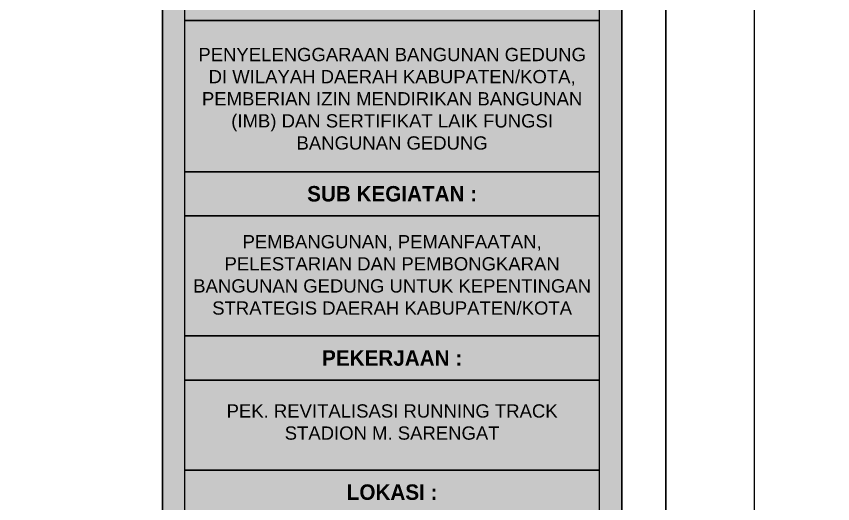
# Model space of a CAD drawing. Header units: centimetres. Extents: x -292707 to 138715, y -53922 to 66277.
# Drawn here: x 27504.2 to 27920.2, y -12238.7 to -11990.7 of the extents above; entities that cross this region are included whole.
import ezdxf
from ezdxf.xclip import XClip

# ---------------------------------------------------------------- set-up
doc = ezdxf.new("R2010")
doc.units = ezdxf.units.CM
doc.header["$XCLIPFRAME"] = 0
for name, color, linetype in [('A-ALINE-1', 91, 'Continuous'), ('A-ALINE-2', 101, 'Continuous'), ('A-ALINE-4', 113, 'Continuous'), ('A-TEXT', 254, 'Continuous')]:
    doc.layers.add(name, color=color, linetype=linetype)
doc.layers.add('A-FILL-1', color=250, linetype='Continuous', lineweight=0, true_color=0x333333)
doc.layers.add('A-FILL-4', color=9, linetype='Continuous', lineweight=0, true_color=0x808080)
doc.layers.add('A-SWING AREA', color=7, linetype='Continuous', lineweight=0, true_color=0xf7f7f7, transparency=0.2)
doc.styles.add('Scale 170', font='GOTHICB.TTF', dxfattribs={"height": 50})

# ---------------------------------------------------------------- blocks, each defined once
blk = doc.blocks.new('hgfhgfh')
at = {"layer": 'A-ALINE-2', "ltscale": 0.14}
blk.add_arc((48104.3, -28947.44), 4890.17, 273.02311, 87.03654, dxfattribs=at)
at = {"layer": 'A-FILL-4', "ltscale": 0.14}
for radius, start, end in [(4890.17, 273.02311, 87.03654), (4885.17, 273.02465, 87.03502), (4763.17, 273.06315, 86.99728), (4758.17, 273.06476, 86.9957), (4636.17, 273.10483, 86.95642), (4631.17, 273.10651, 86.95478), (4509.17, 273.14826, 86.91385), (4504.17, 273.15001, 86.91213), (4382.17, 273.19357, 86.86944), (4377.17, 273.19539, 86.86765)]:
    blk.add_arc((48104.3, -28947.44), radius, start, end, dxfattribs=at)
blk = doc.blocks.new('jhgkjhkjhkjh')
at = {"layer": 'A-SWING AREA', "transparency": 33554457}
h = blk.add_hatch(color=256, dxfattribs=at)
h.dxf.hatch_style = 1
h.paths.add_polyline_path([(-933.611, 931.53), (-881.611, 931.53), (-881.611, 1218.53), (-933.611, 1218.53)])
at = {"layer": 'A-ALINE-1', "ltscale": 0.25}
blk.add_lwpolyline([(-933.611, 931.53), (-881.611, 931.53), (-881.611, 1218.53), (-933.611, 1218.53)], close=True, dxfattribs=at)
at = {"layer": 'A-ALINE-4', "ltscale": 0.25}
for points in [[(-931.111, 1152.28), (-884.111, 1152.28)], [(-931.111, 1135.185), (-884.111, 1135.185)], [(-931.111, 1130.185), (-884.111, 1130.185)], [(-931.111, 1116.612), (-884.111, 1116.612)], [(-931.111, 1111.612), (-884.111, 1111.612)], [(-931.111, 1101.435), (-884.111, 1101.435)]]:
    blk.add_lwpolyline(points, dxfattribs=at)
at = {"layer": 'A-FILL-1', "ltscale": 0.25}
blk.add_lwpolyline([(-1286.611, 931.53), (-933.611, 931.53), (-933.611, 1218.53), (-1286.611, 1218.53)], close=True, dxfattribs=at)
at = {"layer": 'A-FILL-1'}
blk.add_lwpolyline([(-931.111, 934.03), (-884.111, 934.03), (-884.111, 1216.03), (-931.111, 1216.03)], close=True, dxfattribs=at)
at = {"layer": 'Defpoints'}
blk.add_lwpolyline([(-1296.611, 926.53), (-876.611, 926.53), (-876.611, 1223.53), (-1296.611, 1223.53)], close=True, dxfattribs=at)
at = {"layer": 'A-TEXT', "ltscale": 0.25, "attachment_point": 5, "style": 'Scale 170'}
for s, width, insert, char_height in [('{\\fArial|b0|i0|c0|p34;PENYELENGGARAAN BANGUNAN GEDUNG DI WILAYAH DAERAH KABUPATEN/KOTA, PEMBERIAN IZIN MENDIRIKAN BANGUNAN (IMB) DAN SERTIFIKAT LAIK FUNGSI BANGUNAN GEDUNG}', 45.46786, (-907.611, 1143.434), 1.5), ('SUB KEGIATAN :', 47, (-907.611, 1132.685), 1.75), ('{\\fArial|b0|i0|c0|p34;PEMBANGUNAN, PEMANFAATAN, PELESTARIAN DAN PEMBONGKARAN BANGUNAN GEDUNG UNTUK KEPENTINGAN STRATEGIS DAERAH KABUPATEN/KOTA}', 47, (-907.611, 1123.513), 1.5), ('PEKERJAAN :', 47, (-907.611, 1114.112), 1.75), ('{\\fArial|b0|i0|c0|p34;PEK.^IREVITALISASI RUNNING TRACK STADION M. SARENGAT}', 47, (-907.611, 1106.868), 1.5), ('{\\fCentury Gothic|b1|i0|c0|p34;LOKASI :}', 47, (-907.611, 1098.935), 1.75)]:
    blk.add_mtext_dynamic_manual_height_columns(s, width=width, gutter_width=105, heights=[0], dxfattribs=dict(at, insert=insert, char_height=char_height))

msp = doc.modelspace()

# ---------------------------------------------------------------- block references
ref = msp.add_blockref('hgfhgfh', (-24061.32, 21207.34))
XClip(ref).set_block_clipping_path([(50808.1648809855, -31290.4213153547), (51719.5727609521, -28947.4361751758), (53151.4715442315, -28947.4361751758), (52338.9494050611, -32618.7586975076)])
at = {"layer": 'A-TEXT', "xscale": 4.5, "yscale": 4.5, "zscale": 4.5}
for p in [(31779.98, -17178.1), (33669.98, -17178.1)]:
    msp.add_blockref('jhgkjhkjhkjh', p, dxfattribs=at)

doc.saveas('drawing.dxf')
